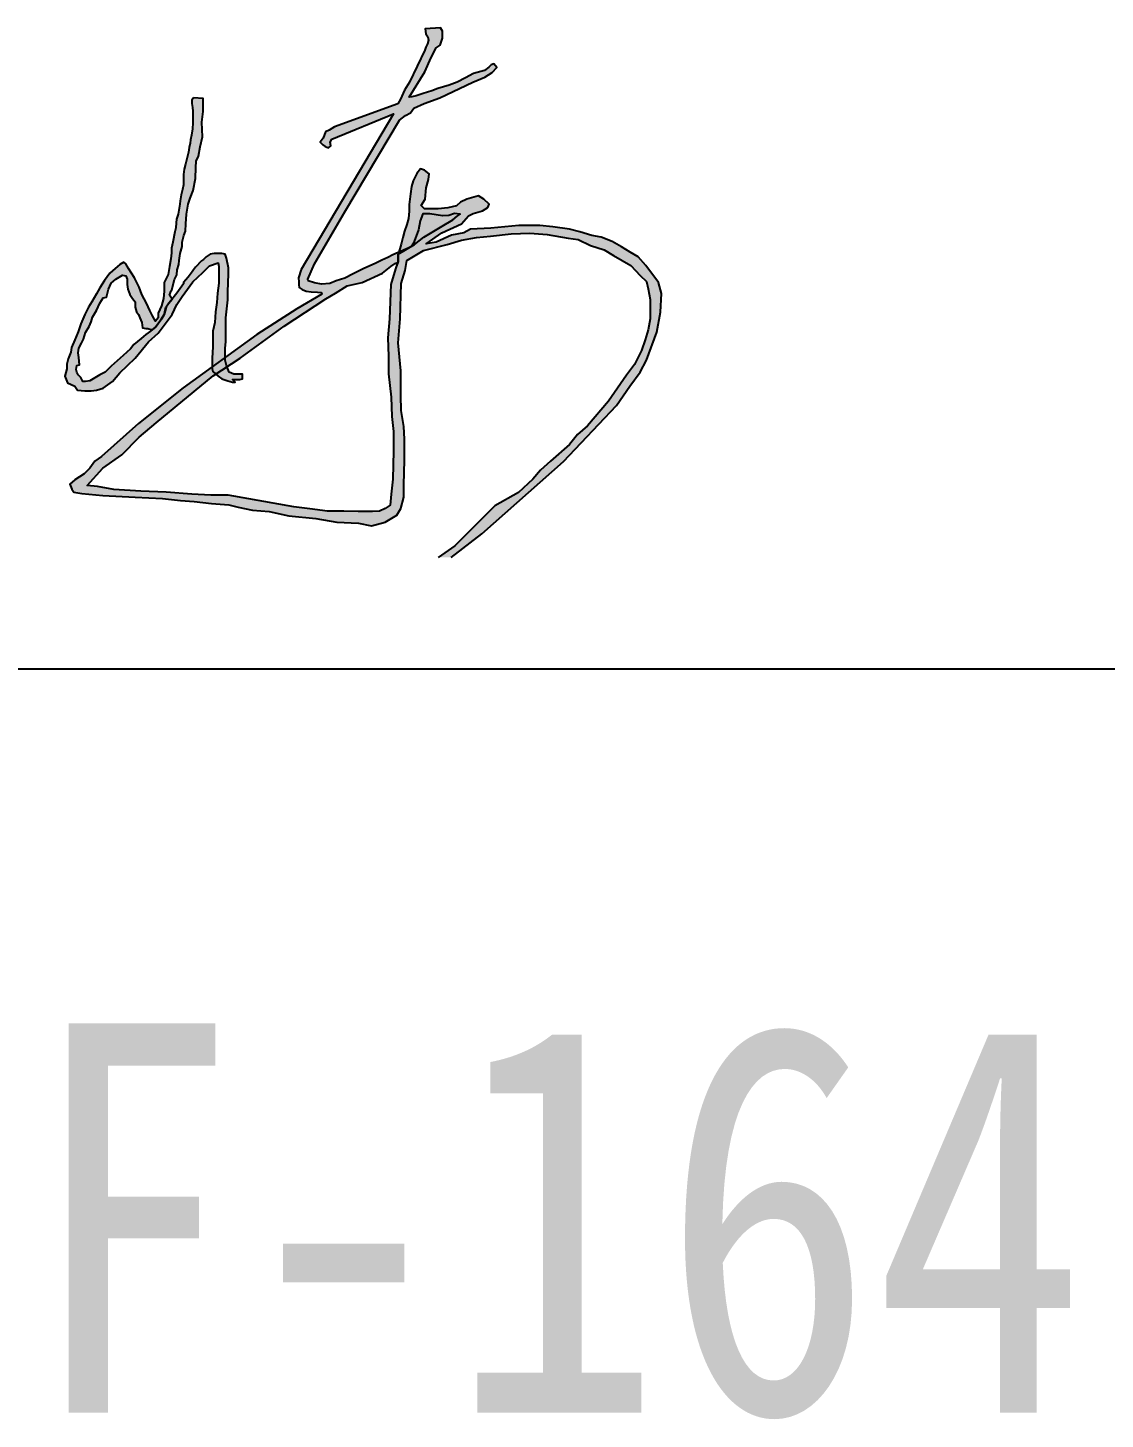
# Model space of a CAD drawing. Extents: x -191212 to 1245715665, y -234495 to 250873.
# Drawn here: x 297878 to 299814, y 37085 to 39586 of the extents above; entities that cross this region are included whole.
import ezdxf

# ---------------------------------------------------------------- set-up
doc = ezdxf.new("R2010")
doc.units = 0
doc.header["$LTSCALE"] = 500
doc.linetypes.add('LENGSHUI', pattern=[22, 20, -1, 0, -1])
doc.layers.get('0').update_dxf_attribs({"linetype": 'CONTINUOUS'})
doc.layers.add('00签名', color=7, linetype='LENGSHUI')
doc.layers.add('PUB_TITLE', color=4, linetype='CONTINUOUS')
doc.styles.add('-黑体', font='simhei.ttf', dxfattribs={"width": 0.8})

msp = doc.modelspace()

# ---------------------------------------------------------------- hatches: boundary and pattern name
at = {"layer": '00签名', "linetype": 'Continuous'}
for points in [[(298638.7057060334, 38633.74165955844), (298693.9063622665, 38676.1440113128), (298840.6167594106, 38806.41853407241), (298935.3706293302, 38906.85397526709), (298959.3498396273, 38941.30157195794), (298978.0831065529, 38966.76195222052), (298989.3230667063, 38988.47731901199), (299008.056333632, 39038.65016471996), (299014.8015669917, 39074.59359104786), (299016.2977138145, 39108.29191307415), (299011.0549136044, 39127.76217556506), (298988.2418177442, 39158.70137183444), (298974.3050215128, 39173.95475459442), (298960.3713684452, 39182.57617268286), (298944.4418052279, 39191.86119519226), (298927.8521772362, 39201.80846227676), (298907.9465095468, 39209.1026715234), (298891.3537383873, 39212.41933378176), (298869.455303712, 39219.05129845318), (298850.8760519007, 39223.69244986301), (298821.0128356176, 39227.67135669704), (298797.7848418988, 39230.32441453444), (298759.9599871675, 39230.32441453444), (298709.5278952557, 39225.68190328003), (298673.0294564066, 39223.69244986301), (298661.0822839953, 39217.06184503675), (298639.1838493198, 39213.08157835755), (298611.3134000206, 39200.48125343496), (298593.3942129835, 39197.16595102189), (298621.9310133883, 39217.06184503675), (298657.1030363573, 39233.64107679337), (298669.710273545, 39247.56725071144), (298678.3382630905, 39252.20976196585), (298694.927891084, 39256.85227322084), (298704.2190885693, 39262.8206334713), (298706.8719203295, 39268.78899372247), (298696.9175149042, 39277.41041181033), (298687.6263174142, 39283.37877206196), (298666.391090679, 39277.41041181033), (298655.1102693693, 39272.10429613554), (298647.8118388676, 39265.47233146353), (298632.5486267561, 39262.15702905046), (298615.2957908222, 39260.16757563403), (298590.7413812233, 39260.16757563403), (298584.5084838548, 39266.22160612763), (298592.0426517797, 39277.93123249331), (298593.7148158723, 39298.00254652899), (298597.8983692739, 39313.05739190016), (298598.7375944881, 39323.09304891824), (298590.3673445191, 39329.78348693036), (298583.6724018089, 39332.2924011852), (298576.9774590982, 39323.92935367004), (298570.2825163901, 39310.54847764591), (298566.9350450346, 39300.51146078383), (298565.2597377743, 39287.13058475958), (298562.7514916332, 39267.89421563008), (298562.7514916332, 39256.18594911002), (298561.912266419, 39242.80371324072), (298558.5647950636, 39231.93175147189), (298554.3812416641, 39220.22348495078), (298551.8698523554, 39208.51385858509), (298548.522381, 39196.80559206399), (298543.5027455499, 39178.40552768664), (298543.5027455499, 39165.86095641385), (298539.3160489826, 39154.15133004863), (298535.1324955809, 39140.77045402449), (298530.1097169656, 39124.04299914971), (298527.4977463598, 39062.82413149631), (298524.4928800536, 39028.27998580184), (298525.9953132055, 38995.23574927956), (298525.9953132055, 38963.69550146553), (298530.502612666, 38921.63957130496), (298532.0081889818, 38887.09542561037), (298535.013055288, 38860.05898484745), (298535.013055288, 38825.51483915345), (298533.5106221361, 38774.44721535366), (298530.502612666, 38747.41213443578), (298528.9373161995, 38727.81540634827), (298520.0453007417, 38721.8892012969), (298509.6697111242, 38716.70547168254), (298497.06876027, 38715.96435608988), (298471.1282146443, 38715.96435608988), (298445.9294560954, 38716.70547168254), (298416.2831182391, 38716.70547168254), (298384.4145623075, 38721.14944554883), (298355.5100115277, 38724.85230382247), (298237.685306167, 38745.52874893887), (298206.8414222209, 38745.52874893887), (298172.2571712167, 38747.397176139), (298126.4581053832, 38751.13267069653), (298080.6590395495, 38753.00109789666), (298032.0562700119, 38755.80373869807), (298003.0794264225, 38761.40766045562), (297984.3870206513, 38763.27608765679), (298012.4272008932, 38794.09969709016), (298047.0083087294, 38818.38653101103), (298077.8553358435, 38850.14435404615), (298108.6992197915, 38875.36404172244), (298210.8175266932, 38960.24829407496), (298259.6434609888, 38991.61720140436), (298338.7192209407, 39049.6853079042), (298413.1305231501, 39098.33376722847), (298430.6599576545, 39108.71346506261), (298451.4331390478, 39121.68910723965), (298478.7001005537, 39128.17692832794), (298515.0539537834, 39144.39580112667), (298529.9871335065, 39156.72279717791), (298537.7758978419, 39161.91332601797), (298543.5561793651, 39164.63029657671), (298543.5561793651, 39178.99434062507), (298572.878771167, 39196.2317374213), (298589.5501214652, 39209.44671233994), (298622.3239090869, 39228.98088755173), (298641.296056597, 39240.47157885291), (298649.3457036768, 39247.36735347804), (298654.519354241, 39250.81456086802), (298644.744109249, 39251.96362999821), (298634.396808123, 39248.51642260881), (298622.899108391, 39247.94120812084), (298600.4757650609, 39251.38841551141), (298587.8276667211, 39251.38841551141), (298582.6508729912, 39238.74865508004), (298579.7780196413, 39222.66032741353), (298575.7516245169, 39211.16963611281), (298570.5779739551, 39198.52987568156), (298566.5547219969, 39192.20931554382), (298533.784077541, 39177.84527149546), (298524.584031855, 39172.67378048733), (298513.6615314251, 39168.07750396669), (298502.1606885274, 39162.33215831633), (298481.4629431053, 39153.13960527553), (298462.4907955977, 39143.37183774792), (298447.5419000434, 39135.90220847883), (298432.0178051877, 39130.73207731714), (298420.520105456, 39126.13444095064), (298405.5712099038, 39124.98537182104), (298392.9231115619, 39127.28351008141), (298381.4254118297, 39130.73207731714), (298380.8502125258, 39134.17928470642), (298392.9231115619, 39161.18308918615), (298447.3438806115, 39254.84514181659), (298545.8569765794, 39419.41359876696), (298556.361435985, 39428.24715269561), (298565.3508895759, 39432.73872114037), (298571.1280279334, 39441.08137097902), (298589.7512840631, 39449.42402081651), (298618.0020563998, 39459.69085150544), (298677.7190594703, 39487.92531582335), (298698.910281888, 39496.90845271497), (298712.3944622742, 39505.25110255246), (298720.7427100849, 39514.23423944408), (298714.962428564, 39520.65134858602), (298710.4677017685, 39519.36901463376), (298705.9729749707, 39514.87608634221), (298698.2690761054, 39509.10082409898), (298678.363408416, 39503.32556185633), (298664.2348790818, 39495.62611876213), (298649.4682871357, 39487.92531582335), (298634.6985520218, 39482.79190047836), (298614.7928843279, 39476.37479133642), (298603.8766702316, 39472.52506978932), (298588.4657293353, 39467.39029459964), (298575.6227547287, 39463.540573053), (298567.9188558636, 39461.61503235699), (298562.7829232884, 39460.97454530344), (298591.033695623, 39506.53479634988), (298602.5942586693, 39532.20187307236), (298611.5837122623, 39549.52765980148), (298618.6464053455, 39554.66107514658), (298623.141132141, 39566.85344653105), (298623.141132141, 39579.68766481493), (298619.0675895356, 39585.66962351702), (298591.9294978157, 39583.77671910363), (298593.18990722, 39574.94724471163), (298596.3456454726, 39569.26989131671), (298597.6091980401, 39563.59389776824), (298595.7170123553, 39556.65596794378), (298593.18990722, 39550.97997439414), (298591.2977215352, 39545.30262100039), (298563.5278535325, 39487.90627799107), (298554.6924150537, 39473.39945020474), (298547.749162266, 39457.63204598724), (298542.7012383246, 39448.80121175008), (298429.0946611881, 39407.80460094096), (298418.9956701437, 39401.49763925368), (298412.6841936344, 39398.9751265485), (298408.2680459798, 39387.62177960499), (298403.0063867799, 39379.96041217394), (298407.8814366106, 39375.53139660432), (298411.8701137484, 39372.43094972073), (298418.0747226248, 39370.21576201305), (298422.5065861079, 39373.31620889617), (298421.1770270644, 39380.40372168453), (298424.2793315039, 39385.71799643111), (298535.0822049319, 39430.89613099798), (298368.7238796724, 39151.40036336187), (298364.0751377631, 39136.01643546968), (298365.0652349256, 39129.09074425109), (298365.0652349256, 39123.6486440638), (298365.5618550887, 39118.70288734633), (298371.0058178946, 39115.2393618144), (298377.9364980233, 39112.27217975346), (298386.8442293096, 39111.2822125032), (298398.2319182456, 39110.29360509751), (298404.6659782117, 39109.79862147238), (298406.1495523714, 39106.83007956558), (298361.2965793826, 39080.44364477257), (298289.0760635866, 39034.41152746783), (298156.641924557, 38938.26503779477), (298076.821234365, 38874.45022579882), (298010.3935727552, 38815.38399297622), (297998.1289406184, 38806.47020818706), (297989.2086366692, 38794.21392408101), (297979.175652103, 38784.18642613414), (297962.4508679896, 38773.0438551851), (297953.5305640425, 38765.24378355168), (297956.8748922299, 38756.3313586064), (297960.2223635849, 38750.76007313159), (297974.7155001261, 38748.53128697252), (298012.6220771598, 38745.18878765748), (298070.6009096573, 38741.84628834174), (298119.6562950443, 38739.61750218266), (298151.9900394841, 38736.27500286762), (298176.519303757, 38734.04621670843), (298207.7372244117, 38730.70371739281), (298238.9551450659, 38728.47629107878), (298255.679929177, 38724.0187187611), (298281.3218740742, 38718.44743328675), (298311.4271141069, 38716.22000697342), (298347.105186736, 38708.41993533989), (298395.0478915016, 38703.96372286737), (298432.9544685327, 38697.27736439084), (298471.9768693515, 38695.04993807693), (298495.3903098439, 38690.59236575913), (298519.9195741171, 38697.27736439084), (298541.1045102049, 38709.53364849644), (298547.7931665841, 38721.78993260238), (298553.3691423414, 38741.84628834174), (298553.3691423414, 38764.13007039478), (298554.4818229608, 38808.69899434567), (298554.4818229608, 38846.58155982016), (298553.3691423414, 38868.86534187308), (298548.9089903692, 38897.83548240241), (298547.7931665841, 38924.57547692786), (298547.7931665841, 38952.4305444549), (298547.7931665841, 38969.14440087875), (298543.3330146093, 39019.28325045871), (298546.6773427967, 39062.73710140859), (298548.9089903692, 39126.24730809632), (298555.5976467461, 39149.64616315131), (298558.9419749358, 39167.47373273218), (298589.0472149707, 39185.2999424666), (298631.4139439787, 39196.44251341623), (298657.0558888714, 39204.24258504907), (298683.8168007189, 39208.69879752159), (298709.4587456116, 39210.9275836809), (298746.2526420255, 39215.38379615353), (298779.6990670823, 39216.49886915513), (298810.9169877367, 39214.27008299652), (298848.8267079359, 39207.58508436469), (298866.6641726687, 39205.35629820667), (298888.9649325374, 39194.21372725704), (298913.4941968152, 39186.41501546936), (298930.2158377583, 39176.38615767629), (298961.4337584125, 39158.55994794163), (298978.158542526, 39140.73237836087), (298989.30735088, 39129.58980741241), (298992.6516790672, 39116.21981014934), (298995.9991504224, 39097.27852741216), (298995.9991504224, 39076.10845851566), (298995.9991504224, 39062.73710140859), (298992.6516790672, 39042.68210551381), (298987.078846473, 39024.85453593399), (298980.3901900963, 39005.91325319681), (298968.1255579574, 38980.28697182768), (298953.6292782507, 38961.34432924533), (298921.4118309389, 38914.51942223328), (298883.3700977878, 38870.49851586722), (298865.3471862837, 38854.49041906354), (298851.3318109112, 38836.48199008167), (298817.294470724, 38806.46748849604), (298799.2747023881, 38790.45939169236), (298785.2561838476, 38774.45129488868), (298759.2276295882, 38750.43914968258), (298717.1783603055, 38726.42836432118), (298645.0961437949, 38654.39328854874), (298615.3384941628, 38633.74165955844)], [(298175.6800785451, 39459.57662451576), (298172.3294640242, 39455.55692232767), (298172.3294640242, 39449.52736904606), (298173.6684525672, 39442.15700847231), (298174.3410900044, 39436.12745519081), (298174.3410900044, 39428.0880508158), (298174.3410900044, 39422.05849753419), (298174.3410900044, 39414.68813696044), (298173.6684525672, 39403.9684778449), (298171.6568265869, 39392.57977492822), (298170.3178380462, 39384.54037055321), (298169.6483437771, 39378.50945742655), (298167.6367177966, 39370.47005305142), (298166.2945860901, 39362.43064867583), (298163.6134658407, 39350.37154211331), (298160.9323455913, 39340.32228664431), (298158.9207196131, 39331.61247862288), (298157.5785879043, 39322.23226695502), (298157.5785879043, 39312.1830114859), (298157.5785879043, 39303.47320346389), (298155.5669619262, 39294.76339544245), (298153.5584791119, 39285.38454361976), (298151.5468531342, 39274.66488450492), (298150.8742156967, 39268.63533122343), (298149.535227156, 39261.26497064898), (298148.1930954494, 39250.54531153355), (298144.8424809284, 39241.83686335775), (298144.1698434912, 39235.13690642937), (298143.500349222, 39226.42709840782), (298142.1613606766, 39219.05673783406), (298138.248119517, 39200.24464038323), (298135.8404546748, 39189.41619365773), (298135.8404546748, 39180.99467280268), (298134.6366222536, 39170.16486623249), (298132.228957409, 39156.93085348204), (298129.8181494016, 39142.4920179522), (298122.5951548729, 39128.05454226705), (298122.5951548729, 39112.41224380099), (298121.3913224516, 39099.17823105043), (298117.7798251861, 39085.94285845518), (298111.7606630786, 39072.70748586004), (298111.7606630786, 39064.28596500488), (298106.9453333942, 39058.27001017489), (298102.1268605422, 39067.89499396522), (298097.3115308555, 39077.52133760013), (298091.2923687459, 39090.75535035058), (298082.8655417962, 39106.39764881617), (298078.050212112, 39119.63166156673), (298069.6202419943, 39136.47606312222), (298058.7857502024, 39153.32046467712), (298053.9704205135, 39161.74334537744), (298050.3589232478, 39164.1489114025), (298043.1327855538, 39160.53988244286), (298034.7059586041, 39153.32046467712), (298025.0752992332, 39144.89894382196), (298015.4414966945, 39131.66357122682), (298007.014669745, 39118.4281986311), (298000.9955076373, 39107.59975190548), (297992.5686806852, 39093.16227622045), (297986.5463754141, 39083.53593258496), (297980.5272133041, 39070.30191983486), (297973.3042187758, 39053.45751827949), (297968.4888890914, 39039.01868274907), (297962.4697269839, 39024.58120706392), (297956.4474217107, 39011.3458344682), (297955.2435892874, 39002.92431361304), (297950.428259603, 38990.89240395249), (297948.0205947564, 38981.26606031758), (297948.0205947564, 38972.84453946183), (297944.4090974932, 38959.60916686716), (297949.224427182, 38947.57725720602), (297962.4697269839, 38941.56130237592), (297967.2850566681, 38934.34188461088), (297980.5272133041, 38933.13978152088), (297991.364848264, 38933.13978152088), (298000.9955076373, 38934.34188461088), (298013.0338318525, 38937.95227341627), (298029.8906289178, 38949.98418307636), (298043.1327855538, 38965.62512169726), (298070.8240744153, 38992.09450704296), (298094.9038660133, 39020.97081825841), (298111.7606630786, 39036.61311672401), (298137.0442870958, 39070.30191983486), (298145.4711140452, 39088.34978432552), (298155.1017734164, 39102.78726001066), (298174.3662353279, 39129.25800520164), (298192.4268648166, 39146.10240675713), (298204.4651890337, 39158.13431641768), (298220.1181536778, 39162.94680831261), (298221.3219860988, 39156.93085348204), (298221.3219860988, 39142.4920179522), (298221.3219860988, 39126.85107933142), (298218.9143212568, 39108.80321484123), (298217.7104888358, 39091.95881328528), (298215.2996808256, 39075.1144117298), (298214.0958484046, 39055.86308430455), (298210.4843511414, 39040.22214568377), (298210.4843511414, 39028.19023602369), (298210.4843511414, 39012.54929740325), (298209.2805187178, 38992.09450704296), (298209.2805187178, 38978.8604942924), (298209.2805187178, 38972.84453946183), (298210.4843511414, 38968.0320475676), (298220.1181536778, 38959.60916686716), (298226.1373157853, 38954.79667497176), (298236.9718075774, 38951.187646012), (298245.4017776952, 38948.78072014177), (298247.8094425374, 38948.78072014177), (298250.2171073793, 38948.78072014177), (298245.4017776952, 38953.59321203601), (298250.2171073793, 38953.59321203601), (298258.6439343314, 38953.59321203601), (298263.4592640155, 38954.79667497176), (298263.4592640155, 38963.21819582692), (298255.0324370656, 38963.21819582692), (298247.8094425374, 38963.21819582692), (298239.3794724217, 38966.82858463185), (298234.5641427354, 38978.8604942924), (298232.156477893, 38988.48547808273), (298232.156477893, 38998.11046187294), (298232.156477893, 39010.14237153303), (298233.360310314, 39020.97081825841), (298233.360310314, 39041.42560861941), (298233.360310314, 39054.66098121466), (298233.360310314, 39064.28596500488), (298236.9718075774, 39096.77130518068), (298236.9718075774, 39111.21014071157), (298238.1756400007, 39143.69548088737), (298238.1756400007, 39154.52392761275), (298234.5641427354, 39171.36832916777), (298232.156477893, 39178.58774693281), (298226.1373157853, 39179.7912098681), (298221.3219860988, 39179.7912098681), (298212.8920159836, 39179.7912098681), (298205.6690214549, 39178.58774693281), (298198.4460269238, 39173.77525503811), (298193.6306972376, 39168.9627631426), (298190.0191999744, 39166.55583727284), (298179.1815650144, 39155.72739054746), (298175.5700677515, 39150.91489865206), (298173.1624029069, 39147.30450984713), (298165.9394083761, 39137.6795260568), (298157.5094382628, 39128.05454226705), (298157.5094382628, 39125.64761639672), (298151.490276153, 39117.22609554155), (298145.4711140452, 39108.80321484123), (298140.6557843613, 39102.78726001066), (298137.0442870958, 39097.97476811585), (298131.0251249881, 39090.75535035058), (298126.2066521361, 39083.53593258496), (298122.5951548729, 39070.30191983486), (298117.7798251861, 39061.87903913454), (298106.9453333942, 39047.44156344939), (298098.5153632767, 39040.22214568377), (298090.0885363247, 39034.20619085367), (298081.6617093752, 39026.98677308852), (298068.4164095733, 39016.15832636302), (298062.3972474653, 39008.93890859833), (298049.155090827, 38996.90835878247), (298027.4829640754, 38977.65703135723), (298016.6453291157, 38966.82858463185), (298007.014669745, 38962.0160927375), (297994.9763455275, 38954.79667497176), (297988.9540402561, 38951.187646012), (297981.7310457255, 38949.98418307636), (297976.9157160411, 38949.98418307636), (297973.3042187758, 38957.20224099694), (297968.4888890914, 38962.0160927375), (297966.0812242471, 38966.82858463185), (297964.8773918261, 38971.64107652724), (297966.0812242471, 38978.8604942924), (297970.8965539339, 38980.06259738229), (297969.6927215126, 38993.29796997755), (297968.4888890914, 39001.72085067787), (297969.6927215126, 39010.14237153303), (297974.5080511968, 39018.56525223335), (297978.1195484621, 39025.78466999851), (297981.7310457255, 39037.81521981343), (297987.7502078351, 39048.6450263841), (297991.364848264, 39057.06654723972), (297993.7725131062, 39065.48942794005), (298000.9955076373, 39077.52133760013), (298007.014669745, 39090.75535035058), (298013.0338318525, 39100.38169398619), (298019.0561371257, 39101.58379707549), (298022.6676343889, 39116.02263260592), (298027.4829640754, 39126.85107933142), (298035.9097910251, 39134.07049709716), (298047.9512584058, 39141.28855501715), (298053.9704205135, 39140.08645192714), (298056.3780853557, 39134.07049709716), (298056.3780853557, 39124.44415346108), (298057.581917777, 39116.02263260592), (298061.1934150443, 39106.39764881617), (298066.0087447311, 39099.17823105043), (298070.8240744153, 39093.16227622045), (298070.8240744153, 39083.53593258496), (298073.2317392596, 39075.1144117298), (298076.8463796887, 39070.30191983486), (298079.254044533, 39064.28596500488), (298082.8655417962, 39055.86308430455), (298084.0693742172, 39046.23810051492), (298090.0885363247, 39045.03463757917), (298093.7000335923, 39045.03463757917), (298101.1933403604, 39043.1063771926), (298106.9453333942, 39047.44156344939), (298116.7645827001, 39060.95026491483), (298122.5951548729, 39070.30191983486), (298123.9592887394, 39075.333346795), (298125.6063075082, 39083.55225072679), (298131.0251249881, 39090.75535035058), (298137.0442870958, 39097.97476811585), (298132.5967077839, 39105.33153023821), (298135.4727042997, 39112.9330644834), (298136.2962136853, 39114.78245385288), (298141.6364520264, 39133.45312741044), (298145.3862485774, 39141.76858034608), (298146.2789076024, 39150.6823651364), (298148.9317393624, 39159.95922857459), (298149.5949473025, 39167.24935828609), (298151.5845711206, 39179.83880444762), (298154.897467657, 39192.42961045419), (298155.1363482391, 39200.27727666654), (298158.0563490754, 39212.62467039534), (298160.8411937894, 39220.15957222943), (298161.6427010125, 39233.11753641994), (298162.855962933, 39250.74248907698), (298166.1720026312, 39268.63397137768), (298169.4880423315, 39279.2366838124), (298174.8345670037, 39293.20637277554), (298178.9238254358, 39315.11483757425), (298179.759907482, 39334.33488856134), (298180.5959895325, 39346.03499601182), (298184.7763997687, 39355.22754905204), (298187.2846459094, 39371.94004563073), (298191.4650561453, 39389.49020680523), (298190.6289740994, 39416.23156117642), (298193.13722024, 39435.45297200879), (298193.13722024, 39451.3305236813), (298193.13722024, 39458.85182706377)]]:
    msp.add_hatch(color=256, dxfattribs=at).paths.add_polyline_path(points)

# ---------------------------------------------------------------- linework, layer by layer
msp.add_lwpolyline([(298638.7057060334, 38633.74165955844), (298693.9063622665, 38676.1440113128), (298840.6167594106, 38806.41853407241), (298935.3706293302, 38906.85397526709), (298959.3498396273, 38941.30157195794), (298978.0831065529, 38966.76195222052), (298989.3230667063, 38988.47731901199), (299008.056333632, 39038.65016471996), (299014.8015669917, 39074.59359104786), (299016.2977138145, 39108.29191307415), (299011.0549136044, 39127.76217556506), (298988.2418177442, 39158.70137183444), (298974.3050215128, 39173.95475459442), (298960.3713684452, 39182.57617268286), (298944.4418052279, 39191.86119519226), (298927.8521772362, 39201.80846227676), (298907.9465095468, 39209.1026715234), (298891.3537383873, 39212.41933378176), (298869.455303712, 39219.05129845318), (298850.8760519007, 39223.69244986301), (298821.0128356176, 39227.67135669704), (298797.7848418988, 39230.32441453444), (298759.9599871675, 39230.32441453444), (298709.5278952557, 39225.68190328003), (298673.0294564066, 39223.69244986301), (298661.0822839953, 39217.06184503675), (298639.1838493198, 39213.08157835755), (298611.3134000206, 39200.48125343496), (298593.3942129835, 39197.16595102189), (298621.9310133883, 39217.06184503675), (298657.1030363573, 39233.64107679337), (298669.710273545, 39247.56725071144), (298678.3382630905, 39252.20976196585), (298694.927891084, 39256.85227322084), (298704.2190885693, 39262.8206334713), (298706.8719203295, 39268.78899372247), (298696.9175149042, 39277.41041181033), (298687.6263174142, 39283.37877206196), (298666.391090679, 39277.41041181033), (298655.1102693693, 39272.10429613554), (298647.8118388676, 39265.47233146353), (298632.5486267561, 39262.15702905046), (298615.2957908222, 39260.16757563403), (298590.7413812233, 39260.16757563403), (298584.5084838548, 39266.22160612763), (298592.0426517797, 39277.93123249331), (298593.7148158723, 39298.00254652899), (298597.8983692739, 39313.05739190016), (298598.7375944881, 39323.09304891824), (298590.3673445191, 39329.78348693036), (298583.6724018089, 39332.2924011852), (298576.9774590982, 39323.92935367004), (298570.2825163901, 39310.54847764591), (298566.9350450346, 39300.51146078383), (298565.2597377743, 39287.13058475958), (298562.7514916332, 39267.89421563008), (298562.7514916332, 39256.18594911002), (298561.912266419, 39242.80371324072), (298558.5647950636, 39231.93175147189), (298554.3812416641, 39220.22348495078), (298551.8698523554, 39208.51385858509), (298548.522381, 39196.80559206399), (298543.5027455499, 39178.40552768664), (298543.5027455499, 39165.86095641385), (298539.3160489826, 39154.15133004863), (298535.1324955809, 39140.77045402449), (298530.1097169656, 39124.04299914971), (298527.4977463598, 39062.82413149631), (298524.4928800536, 39028.27998580184), (298525.9953132055, 38995.23574927956), (298525.9953132055, 38963.69550146553), (298530.502612666, 38921.63957130496), (298532.0081889818, 38887.09542561037), (298535.013055288, 38860.05898484745), (298535.013055288, 38825.51483915345), (298533.5106221361, 38774.44721535366), (298530.502612666, 38747.41213443578), (298528.9373161995, 38727.81540634827), (298520.0453007417, 38721.8892012969), (298509.6697111242, 38716.70547168254), (298497.06876027, 38715.96435608988), (298471.1282146443, 38715.96435608988), (298445.9294560954, 38716.70547168254), (298416.2831182391, 38716.70547168254), (298384.4145623075, 38721.14944554883), (298355.5100115277, 38724.85230382247), (298237.685306167, 38745.52874893887), (298206.8414222209, 38745.52874893887), (298172.2571712167, 38747.397176139), (298126.4581053832, 38751.13267069653), (298080.6590395495, 38753.00109789666), (298032.0562700119, 38755.80373869807), (298003.0794264225, 38761.40766045562), (297984.3870206513, 38763.27608765679), (298012.4272008932, 38794.09969709016), (298047.0083087294, 38818.38653101103), (298077.8553358435, 38850.14435404615), (298108.6992197915, 38875.36404172244), (298210.8175266932, 38960.24829407496), (298259.6434609888, 38991.61720140436), (298338.7192209407, 39049.6853079042), (298413.1305231501, 39098.33376722847), (298430.6599576545, 39108.71346506261), (298451.4331390478, 39121.68910723965), (298478.7001005537, 39128.17692832794), (298515.0539537834, 39144.39580112667), (298529.9871335065, 39156.72279717791), (298537.7758978419, 39161.91332601797), (298543.5561793651, 39164.63029657671), (298543.5561793651, 39178.99434062507), (298572.878771167, 39196.2317374213), (298589.5501214652, 39209.44671233994), (298622.3239090869, 39228.98088755173), (298641.296056597, 39240.47157885291), (298649.3457036768, 39247.36735347804), (298654.519354241, 39250.81456086802), (298644.744109249, 39251.96362999821), (298634.396808123, 39248.51642260881), (298622.899108391, 39247.94120812084), (298600.4757650609, 39251.38841551141), (298587.8276667211, 39251.38841551141), (298582.6508729912, 39238.74865508004), (298579.7780196413, 39222.66032741353), (298575.7516245169, 39211.16963611281), (298570.5779739551, 39198.52987568156), (298566.5547219969, 39192.20931554382), (298533.784077541, 39177.84527149546), (298524.584031855, 39172.67378048733), (298513.6615314251, 39168.07750396669), (298502.1606885274, 39162.33215831633), (298481.4629431053, 39153.13960527553), (298462.4907955977, 39143.37183774792), (298447.5419000434, 39135.90220847883), (298432.0178051877, 39130.73207731714), (298420.520105456, 39126.13444095064), (298405.5712099038, 39124.98537182104), (298392.9231115619, 39127.28351008141), (298381.4254118297, 39130.73207731714), (298380.8502125258, 39134.17928470642), (298392.9231115619, 39161.18308918615), (298447.3438806115, 39254.84514181659), (298545.8569765794, 39419.41359876696), (298556.361435985, 39428.24715269561), (298565.3508895759, 39432.73872114037), (298571.1280279334, 39441.08137097902), (298589.7512840631, 39449.42402081651), (298618.0020563998, 39459.69085150544), (298677.7190594703, 39487.92531582335), (298698.910281888, 39496.90845271497), (298712.3944622742, 39505.25110255246), (298720.7427100849, 39514.23423944408), (298714.962428564, 39520.65134858602), (298710.4677017685, 39519.36901463376), (298705.9729749707, 39514.87608634221), (298698.2690761054, 39509.10082409898), (298678.363408416, 39503.32556185633), (298664.2348790818, 39495.62611876213), (298649.4682871357, 39487.92531582335), (298634.6985520218, 39482.79190047836), (298614.7928843279, 39476.37479133642), (298603.8766702316, 39472.52506978932), (298588.4657293353, 39467.39029459964), (298575.6227547287, 39463.540573053), (298567.9188558636, 39461.61503235699), (298562.7829232884, 39460.97454530344), (298591.033695623, 39506.53479634988), (298602.5942586693, 39532.20187307236), (298611.5837122623, 39549.52765980148), (298618.6464053455, 39554.66107514658), (298623.141132141, 39566.85344653105), (298623.141132141, 39579.68766481493), (298619.0675895356, 39585.66962351702), (298591.9294978157, 39583.77671910363), (298593.18990722, 39574.94724471163), (298596.3456454726, 39569.26989131671), (298597.6091980401, 39563.59389776824), (298595.7170123553, 39556.65596794378), (298593.18990722, 39550.97997439414), (298591.2977215352, 39545.30262100039), (298563.5278535325, 39487.90627799107), (298554.6924150537, 39473.39945020474), (298547.749162266, 39457.63204598724), (298542.7012383246, 39448.80121175008), (298429.0946611881, 39407.80460094096), (298418.9956701437, 39401.49763925368), (298412.6841936344, 39398.9751265485), (298408.2680459798, 39387.62177960499), (298403.0063867799, 39379.96041217394), (298407.8814366106, 39375.53139660432), (298411.8701137484, 39372.43094972073), (298418.0747226248, 39370.21576201305), (298422.5065861079, 39373.31620889617), (298421.1770270644, 39380.40372168453), (298424.2793315039, 39385.71799643111), (298535.0822049319, 39430.89613099798), (298368.7238796724, 39151.40036336187), (298364.0751377631, 39136.01643546968), (298365.0652349256, 39129.09074425109), (298365.0652349256, 39123.6486440638), (298365.5618550887, 39118.70288734633), (298371.0058178946, 39115.2393618144), (298377.9364980233, 39112.27217975346), (298386.8442293096, 39111.2822125032), (298398.2319182456, 39110.29360509751), (298404.6659782117, 39109.79862147238), (298406.1495523714, 39106.83007956558), (298361.2965793826, 39080.44364477257), (298289.0760635866, 39034.41152746783), (298156.641924557, 38938.26503779477), (298076.821234365, 38874.45022579882), (298010.3935727552, 38815.38399297622), (297998.1289406184, 38806.47020818706), (297989.2086366692, 38794.21392408101), (297979.175652103, 38784.18642613414), (297962.4508679896, 38773.0438551851), (297953.5305640425, 38765.24378355168), (297956.8748922299, 38756.3313586064), (297960.2223635849, 38750.76007313159), (297974.7155001261, 38748.53128697252), (298012.6220771598, 38745.18878765748), (298070.6009096573, 38741.84628834174), (298119.6562950443, 38739.61750218266), (298151.9900394841, 38736.27500286762), (298176.519303757, 38734.04621670843), (298207.7372244117, 38730.70371739281), (298238.9551450659, 38728.47629107878), (298255.679929177, 38724.0187187611), (298281.3218740742, 38718.44743328675), (298311.4271141069, 38716.22000697342), (298347.105186736, 38708.41993533989), (298395.0478915016, 38703.96372286737), (298432.9544685327, 38697.27736439084), (298471.9768693515, 38695.04993807693), (298495.3903098439, 38690.59236575913), (298519.9195741171, 38697.27736439084), (298541.1045102049, 38709.53364849644), (298547.7931665841, 38721.78993260238), (298553.3691423414, 38741.84628834174), (298553.3691423414, 38764.13007039478), (298554.4818229608, 38808.69899434567), (298554.4818229608, 38846.58155982016), (298553.3691423414, 38868.86534187308), (298548.9089903692, 38897.83548240241), (298547.7931665841, 38924.57547692786), (298547.7931665841, 38952.4305444549), (298547.7931665841, 38969.14440087875), (298543.3330146093, 39019.28325045871), (298546.6773427967, 39062.73710140859), (298548.9089903692, 39126.24730809632), (298555.5976467461, 39149.64616315131), (298558.9419749358, 39167.47373273218), (298589.0472149707, 39185.2999424666), (298631.4139439787, 39196.44251341623), (298657.0558888714, 39204.24258504907), (298683.8168007189, 39208.69879752159), (298709.4587456116, 39210.9275836809), (298746.2526420255, 39215.38379615353), (298779.6990670823, 39216.49886915513), (298810.9169877367, 39214.27008299652), (298848.8267079359, 39207.58508436469), (298866.6641726687, 39205.35629820667), (298888.9649325374, 39194.21372725704), (298913.4941968152, 39186.41501546936), (298930.2158377583, 39176.38615767629), (298961.4337584125, 39158.55994794163), (298978.158542526, 39140.73237836087), (298989.30735088, 39129.58980741241), (298992.6516790672, 39116.21981014934), (298995.9991504224, 39097.27852741216), (298995.9991504224, 39076.10845851566), (298995.9991504224, 39062.73710140859), (298992.6516790672, 39042.68210551381), (298987.078846473, 39024.85453593399), (298980.3901900963, 39005.91325319681), (298968.1255579574, 38980.28697182768), (298953.6292782507, 38961.34432924533), (298921.4118309389, 38914.51942223328), (298883.3700977878, 38870.49851586722), (298865.3471862837, 38854.49041906354), (298851.3318109112, 38836.48199008167), (298817.294470724, 38806.46748849604), (298799.2747023881, 38790.45939169236), (298785.2561838476, 38774.45129488868), (298759.2276295882, 38750.43914968258), (298717.1783603055, 38726.42836432118), (298645.0961437949, 38654.39328854874), (298615.3384941628, 38633.74165955844)], dxfattribs=at)
msp.add_lwpolyline([(298175.6800785451, 39459.57662451576), (298172.3294640242, 39455.55692232767), (298172.3294640242, 39449.52736904606), (298173.6684525672, 39442.15700847231), (298174.3410900044, 39436.12745519081), (298174.3410900044, 39428.0880508158), (298174.3410900044, 39422.05849753419), (298174.3410900044, 39414.68813696044), (298173.6684525672, 39403.9684778449), (298171.6568265869, 39392.57977492822), (298170.3178380462, 39384.54037055321), (298169.6483437771, 39378.50945742655), (298167.6367177966, 39370.47005305142), (298166.2945860901, 39362.43064867583), (298163.6134658407, 39350.37154211331), (298160.9323455913, 39340.32228664431), (298158.9207196131, 39331.61247862288), (298157.5785879043, 39322.23226695502), (298157.5785879043, 39312.1830114859), (298157.5785879043, 39303.47320346389), (298155.5669619262, 39294.76339544245), (298153.5584791119, 39285.38454361976), (298151.5468531342, 39274.66488450492), (298150.8742156967, 39268.63533122343), (298149.535227156, 39261.26497064898), (298148.1930954494, 39250.54531153355), (298144.8424809284, 39241.83686335775), (298144.1698434912, 39235.13690642937), (298143.500349222, 39226.42709840782), (298142.1613606766, 39219.05673783406), (298138.248119517, 39200.24464038323), (298135.8404546748, 39189.41619365773), (298135.8404546748, 39180.99467280268), (298134.6366222536, 39170.16486623249), (298132.228957409, 39156.93085348204), (298129.8181494016, 39142.4920179522), (298122.5951548729, 39128.05454226705), (298122.5951548729, 39112.41224380099), (298121.3913224516, 39099.17823105043), (298117.7798251861, 39085.94285845518), (298111.7606630786, 39072.70748586004), (298111.7606630786, 39064.28596500488), (298106.9453333942, 39058.27001017489), (298102.1268605422, 39067.89499396522), (298097.3115308555, 39077.52133760013), (298091.2923687459, 39090.75535035058), (298082.8655417962, 39106.39764881617), (298078.050212112, 39119.63166156673), (298069.6202419943, 39136.47606312222), (298058.7857502024, 39153.32046467712), (298053.9704205135, 39161.74334537744), (298050.3589232478, 39164.1489114025), (298043.1327855538, 39160.53988244286), (298034.7059586041, 39153.32046467712), (298025.0752992332, 39144.89894382196), (298015.4414966945, 39131.66357122682), (298007.014669745, 39118.4281986311), (298000.9955076373, 39107.59975190548), (297992.5686806852, 39093.16227622045), (297986.5463754141, 39083.53593258496), (297980.5272133041, 39070.30191983486), (297973.3042187758, 39053.45751827949), (297968.4888890914, 39039.01868274907), (297962.4697269839, 39024.58120706392), (297956.4474217107, 39011.3458344682), (297955.2435892874, 39002.92431361304), (297950.428259603, 38990.89240395249), (297948.0205947564, 38981.26606031758), (297948.0205947564, 38972.84453946183), (297944.4090974932, 38959.60916686716), (297949.224427182, 38947.57725720602), (297962.4697269839, 38941.56130237592), (297967.2850566681, 38934.34188461088), (297980.5272133041, 38933.13978152088), (297991.364848264, 38933.13978152088), (298000.9955076373, 38934.34188461088), (298013.0338318525, 38937.95227341627), (298029.8906289178, 38949.98418307636), (298043.1327855538, 38965.62512169726), (298070.8240744153, 38992.09450704296), (298094.9038660133, 39020.97081825841), (298111.7606630786, 39036.61311672401), (298137.0442870958, 39070.30191983486), (298145.4711140452, 39088.34978432552), (298155.1017734164, 39102.78726001066), (298174.3662353279, 39129.25800520164), (298192.4268648166, 39146.10240675713), (298204.4651890337, 39158.13431641768), (298220.1181536778, 39162.94680831261), (298221.3219860988, 39156.93085348204), (298221.3219860988, 39142.4920179522), (298221.3219860988, 39126.85107933142), (298218.9143212568, 39108.80321484123), (298217.7104888358, 39091.95881328528), (298215.2996808256, 39075.1144117298), (298214.0958484046, 39055.86308430455), (298210.4843511414, 39040.22214568377), (298210.4843511414, 39028.19023602369), (298210.4843511414, 39012.54929740325), (298209.2805187178, 38992.09450704296), (298209.2805187178, 38978.8604942924), (298209.2805187178, 38972.84453946183), (298210.4843511414, 38968.0320475676), (298220.1181536778, 38959.60916686716), (298226.1373157853, 38954.79667497176), (298236.9718075774, 38951.187646012), (298245.4017776952, 38948.78072014177), (298247.8094425374, 38948.78072014177), (298250.2171073793, 38948.78072014177), (298245.4017776952, 38953.59321203601), (298250.2171073793, 38953.59321203601), (298258.6439343314, 38953.59321203601), (298263.4592640155, 38954.79667497176), (298263.4592640155, 38954.79667497176), (298263.4592640155, 38963.21819582692), (298255.0324370656, 38963.21819582692), (298247.8094425374, 38963.21819582692), (298239.3794724217, 38966.82858463185), (298234.5641427354, 38978.8604942924), (298232.156477893, 38988.48547808273), (298232.156477893, 38998.11046187294), (298232.156477893, 39010.14237153303), (298233.360310314, 39020.97081825841), (298233.360310314, 39041.42560861941), (298233.360310314, 39054.66098121466), (298233.360310314, 39064.28596500488), (298236.9718075774, 39096.77130518068), (298236.9718075774, 39111.21014071157), (298238.1756400007, 39143.69548088737), (298238.1756400007, 39154.52392761275), (298234.5641427354, 39171.36832916777), (298232.156477893, 39178.58774693281), (298226.1373157853, 39179.7912098681), (298221.3219860988, 39179.7912098681), (298212.8920159836, 39179.7912098681), (298205.6690214549, 39178.58774693281), (298198.4460269238, 39173.77525503811), (298193.6306972376, 39168.9627631426), (298190.0191999744, 39166.55583727284), (298179.1815650144, 39155.72739054746), (298175.5700677515, 39150.91489865206), (298173.1624029069, 39147.30450984713), (298165.9394083761, 39137.6795260568), (298157.5094382628, 39128.05454226705), (298157.5094382628, 39125.64761639672), (298151.490276153, 39117.22609554155), (298145.4711140452, 39108.80321484123), (298140.6557843613, 39102.78726001066), (298137.0442870958, 39097.97476811585), (298131.0251249881, 39090.75535035058), (298126.2066521361, 39083.53593258496), (298122.5951548729, 39070.30191983486), (298117.7798251861, 39061.87903913454), (298106.9453333942, 39047.44156344939), (298098.5153632767, 39040.22214568377), (298090.0885363247, 39034.20619085367), (298081.6617093752, 39026.98677308852), (298068.4164095733, 39016.15832636302), (298062.3972474653, 39008.93890859833), (298049.155090827, 38996.90835878247), (298027.4829640754, 38977.65703135723), (298016.6453291157, 38966.82858463185), (298007.014669745, 38962.0160927375), (297994.9763455275, 38954.79667497176), (297988.9540402561, 38951.187646012), (297981.7310457255, 38949.98418307636), (297976.9157160411, 38949.98418307636), (297973.3042187758, 38957.20224099694), (297968.4888890914, 38962.0160927375), (297966.0812242471, 38966.82858463185), (297964.8773918261, 38971.64107652724), (297966.0812242471, 38978.8604942924), (297970.8965539339, 38980.06259738229), (297969.6927215126, 38993.29796997755), (297968.4888890914, 39001.72085067787), (297969.6927215126, 39010.14237153303), (297974.5080511968, 39018.56525223335), (297978.1195484621, 39025.78466999851), (297981.7310457255, 39037.81521981343), (297987.7502078351, 39048.6450263841), (297991.364848264, 39057.06654723972), (297993.7725131062, 39065.48942794005), (298000.9955076373, 39077.52133760013), (298007.014669745, 39090.75535035058), (298013.0338318525, 39100.38169398619), (298019.0561371257, 39101.58379707549), (298022.6676343889, 39116.02263260592), (298027.4829640754, 39126.85107933142), (298035.9097910251, 39134.07049709716), (298047.9512584058, 39141.28855501715), (298053.9704205135, 39140.08645192714), (298056.3780853557, 39134.07049709716), (298056.3780853557, 39124.44415346108), (298057.581917777, 39116.02263260592), (298061.1934150443, 39106.39764881617), (298066.0087447311, 39099.17823105043), (298070.8240744153, 39093.16227622045), (298070.8240744153, 39083.53593258496), (298073.2317392596, 39075.1144117298), (298076.8463796887, 39070.30191983486), (298079.254044533, 39064.28596500488), (298082.8655417962, 39055.86308430455), (298084.0693742172, 39046.23810051492), (298090.0885363247, 39045.03463757917), (298093.7000335923, 39045.03463757917), (298101.1933403604, 39043.1063771926), (298106.9453333942, 39047.44156344939), (298116.7645827001, 39060.95026491483), (298122.5951548729, 39070.30191983486), (298123.9592887394, 39075.333346795), (298125.6063075082, 39083.55225072679), (298131.0251249881, 39090.75535035058), (298137.0442870958, 39097.97476811585), (298132.5967077839, 39105.33153023821), (298135.4727042997, 39112.9330644834), (298136.2962136853, 39114.78245385288), (298141.6364520264, 39133.45312741044), (298145.3862485774, 39141.76858034608), (298146.2789076024, 39150.6823651364), (298148.9317393624, 39159.95922857459), (298149.5949473025, 39167.24935828609), (298151.5845711206, 39179.83880444762), (298154.897467657, 39192.42961045419), (298155.1363482391, 39200.27727666654), (298158.0563490754, 39212.62467039534), (298160.8411937894, 39220.15957222943), (298161.6427010125, 39233.11753641994), (298162.855962933, 39250.74248907698), (298166.1720026312, 39268.63397137768), (298169.4880423315, 39279.2366838124), (298174.8345670037, 39293.20637277554), (298178.9238254358, 39315.11483757425), (298179.759907482, 39334.33488856134), (298180.5959895325, 39346.03499601182), (298184.7763997687, 39355.22754905204), (298187.2846459094, 39371.94004563073), (298191.4650561453, 39389.49020680523), (298190.6289740994, 39416.23156117642), (298193.13722024, 39435.45297200879), (298193.13722024, 39451.3305236813), (298193.13722024, 39458.85182706377)], close=True, dxfattribs=at)
at = {"layer": 'PUB_TITLE'}
msp.add_line((291719.4739853181, 38433.30503853655), (300138.3836790044, 38433.30503853655), dxfattribs=at)

# ---------------------------------------------------------------- texts
at = {"style": '-黑体', "width": 0.8}
msp.add_text('2020HF-164', height=700, dxfattribs=at).set_placement((295969.1907085567, 37096.14097555156, -0.2863427954915919))

doc.saveas('drawing.dxf')
